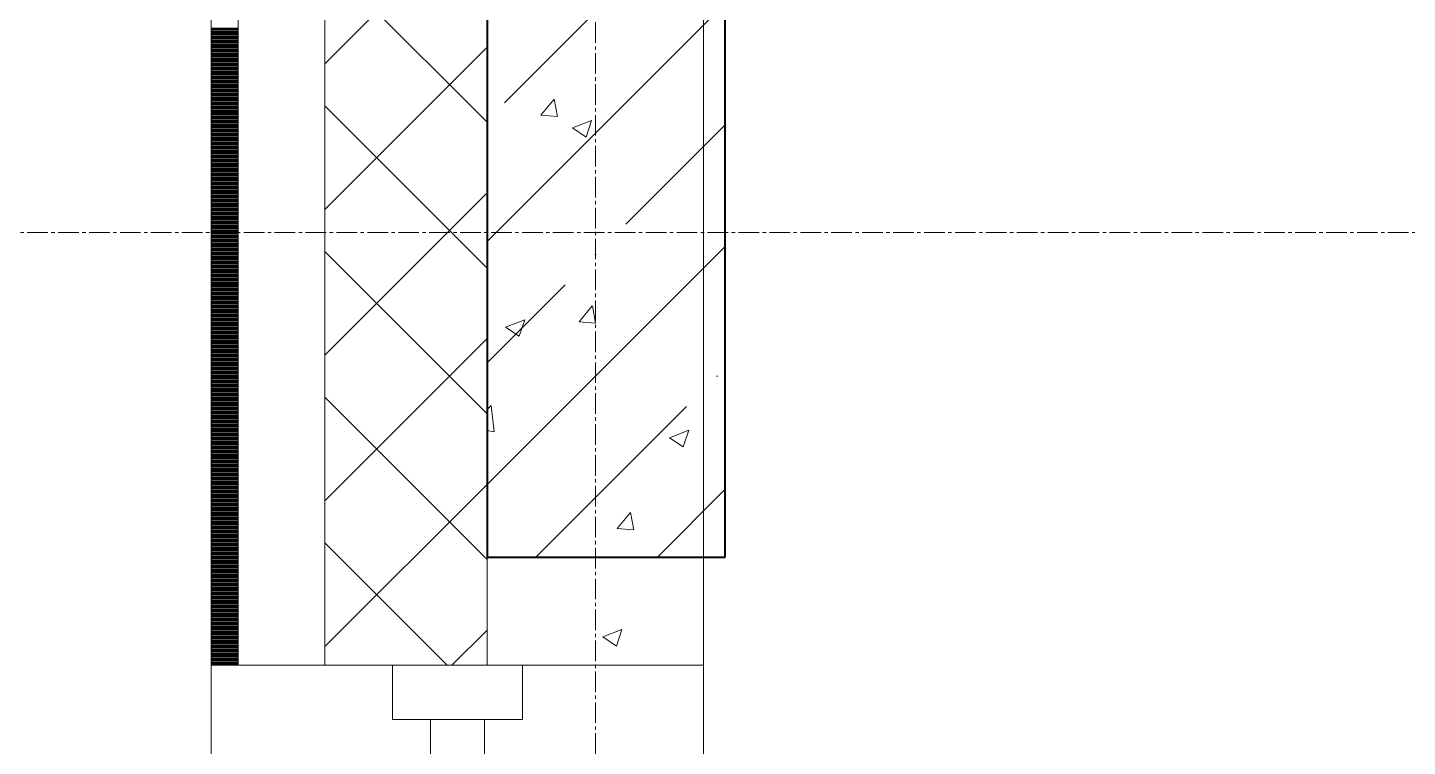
# Model space of a CAD drawing. Header units: millimetres. Extents: x -231292 to 573618, y -153144 to 564035.
# Drawn here: x 8359 to 9634, y -136420 to -135756 of the extents above; entities that cross this region are included whole.
import ezdxf

# ---------------------------------------------------------------- set-up
doc = ezdxf.new("R2010")
doc.units = ezdxf.units.MM
doc.linetypes.add('CENTER2', pattern=[28.575, 19.05, -3.175, 3.175, -3.175])
doc.linetypes.add('HIDDEN2', pattern=[4.7625, 3.175, -1.5875])
doc.layers.get('0').update_dxf_attribs({"color": 250})
for name, color, linetype, lineweight in [('A-Wall_Материал_Газоблок_Контур', 250, 'Continuous', 0), ('АР_Колонны', 250, 'Continuous', 35), ('АР_Окна', 250, 'Continuous', 5), ('АР_Стены ЖБ', 250, 'Continuous', 35), ('АР_Стены ПЕНОблок', 250, 'Continuous', 20), ('АР_Тонкая', 250, 'Continuous', 5), ('АР_Утеплитель', 250, 'Continuous', 0), ('АР_Штриховка', 250, 'Continuous', 0), ('РД_Оси_100', 250, 'Continuous', 0)]:
    doc.layers.add(name, color=color, linetype=linetype, lineweight=lineweight)

# ---------------------------------------------------------------- blocks, each defined once
blk = doc.blocks.new('оси_рен')
at = {"layer": 'РД_Оси_100', "color": 251, "linetype": 'CENTER2', "true_color": 0x636466}
blk.add_line((1195652.916, 135558.25), (1195652.916, 223268.25), dxfattribs=at)
blk.add_lwpolyline([(1225207.916, 148813.25), (1190197.958, 148813.25), (1189697.958, 148663.25)], dxfattribs=at)

msp = doc.modelspace()

# ---------------------------------------------------------------- hatches: boundary and pattern name
at = {"layer": 'АР_Штриховка', "linetype": 'Continuous', "lineweight": 5, "true_color": 0x000000}
h = msp.add_hatch(dxfattribs=at)
h.set_pattern_fill('ANSI35', color=18, scale=25, style=0)
h.set_pattern_definition([(45, (8883.46, -162345.28), (-112.2532, 112.2532), []), (45, (8995.71, -162345.28), (-112.2532, 112.2532), [198.4375, -39.6875, 0, -39.6875])])
h.paths.add_polyline_path([(8783.458, -136245.283), (9003.458, -136245.283), (9003.458, -135045.283), (8783.458, -135045.283)], flags=0)

# ---------------------------------------------------------------- linework, layer by layer
at = {"layer": 'A-Wall_Материал_Газоблок_Контур', "color": 18, "linetype": 'Continuous', "lineweight": 0, "true_color": 0x000000}
for p, q in [((8528.458, -136345.283), (8528.458, -138745.283)), ((8983.458, -138745.283), (8983.458, -136345.283))]:
    msp.add_line(p, q, dxfattribs=at)
at = {"layer": 'АР_Колонны', "color": 18, "linetype": 'HIDDEN2', "lineweight": 25, "true_color": 0x000000}
for p, q in [((8783.458, -136245.283), (8783.458, -135045.283)), ((9003.458, -135045.283), (9003.458, -136245.283)), ((9003.458, -136245.283), (8783.458, -136245.283))]:
    msp.add_line(p, q, dxfattribs=at)
at = {"layer": 'АР_Колонны', "color": 18, "linetype": 'Continuous', "lineweight": 30, "true_color": 0x000000}
for p, q in [((8783.458, -135045.283), (8783.458, -136245.283)), ((9003.458, -136245.283), (9003.458, -135045.283)), ((8783.458, -136245.283), (9003.458, -136245.283))]:
    msp.add_line(p, q, dxfattribs=at)
at = {"layer": 'АР_Окна', "color": 18, "linetype": 'Continuous', "lineweight": 5, "true_color": 0x000000}
for p, q in [((8528.458, -136345.283), (8528.458, -138745.283)), ((8983.458, -136345.283), (8983.458, -138745.283))]:
    msp.add_line(p, q, dxfattribs=at)
for points in [[(8815.958, -136395.283), (8815.958, -136345.283), (8695.958, -136345.283), (8695.958, -136395.283)], [(8730.958, -136395.283), (8780.958, -136395.283), (8780.958, -138695.283), (8730.958, -138695.283)]]:
    msp.add_lwpolyline(points, close=True, dxfattribs=at)
at = {"layer": 'АР_Стены ЖБ', "color": 18, "linetype": 'Continuous', "lineweight": 40, "true_color": 0x000000}
for p, q in [((8783.458, -135045.283), (8783.458, -136245.283)), ((9003.458, -136245.283), (9003.458, -135045.283)), ((8783.458, -136245.283), (9003.458, -136245.283))]:
    msp.add_line(p, q, dxfattribs=at)
at = {"layer": 'АР_Стены ПЕНОблок', "color": 18, "linetype": 'Continuous', "lineweight": 20, "true_color": 0x000000}
for p, q in [((8783.458, -134845.283), (8783.458, -136345.283)), ((8983.458, -136345.283), (8983.458, -134845.283)), ((8783.458, -136345.283), (8983.458, -136345.283))]:
    msp.add_line(p, q, dxfattribs=at)
at = {"layer": 'АР_Тонкая', "color": 18, "linetype": 'Continuous', "lineweight": 5, "true_color": 0x000000}
for p, q in [((8528.458, -134845.283), (8528.458, -136345.283)), ((8553.458, -134845.283), (8553.458, -136345.283)), ((8553.458, -136345.283), (8553.458, -134845.283)), ((8633.458, -136345.283), (8633.458, -134845.283)), ((8528.458, -136345.283), (8553.458, -136345.283)), ((8553.458, -136345.283), (8633.458, -136345.283))]:
    msp.add_line(p, q, dxfattribs=at)
at = {"layer": 'АР_Утеплитель', "color": 18, "linetype": 'Continuous', "lineweight": 0, "true_color": 0x000000}
for p, q in [((8633.458, -134845.283), (8633.458, -136345.283)), ((8783.458, -136345.283), (8783.458, -134845.283)), ((8633.458, -136345.283), (8783.458, -136345.283))]:
    msp.add_line(p, q, dxfattribs=at)
at = {"layer": 'АР_Штриховка', "color": 18, "linetype": 'Continuous', "lineweight": 0, "true_color": 0x000000}
for p, q in [((8633.458, -135789.218), (8783.458, -135639.218)), ((8783.458, -135843.33), (8633.458, -135693.33)), ((8528.458, -135756.283), (8553.458, -135756.283)), ((8528.458, -135757.283), (8553.458, -135757.283)), ((8528.458, -135758.283), (8553.458, -135758.283)), ((8528.458, -135759.283), (8553.458, -135759.283)), ((8528.458, -135760.283), (8553.458, -135760.283)), ((8528.458, -135761.283), (8553.458, -135761.283)), ((8528.458, -135762.283), (8553.458, -135762.283)), ((8528.458, -135763.283), (8553.458, -135763.283)), ((8528.458, -135764.283), (8553.458, -135764.283)), ((8528.458, -135765.283), (8553.458, -135765.283)), ((8528.458, -135766.283), (8553.458, -135766.283)), ((8528.458, -135767.283), (8553.458, -135767.283)), ((8528.458, -135768.283), (8553.458, -135768.283)), ((8528.458, -135769.283), (8553.458, -135769.283)), ((8528.458, -135770.283), (8553.458, -135770.283)), ((8528.458, -135771.283), (8553.458, -135771.283)), ((8528.458, -135772.283), (8553.458, -135772.283)), ((8528.458, -135773.283), (8553.458, -135773.283)), ((8528.458, -135774.283), (8553.458, -135774.283)), ((8528.458, -135775.283), (8553.458, -135775.283)), ((8528.458, -135776.283), (8553.458, -135776.283)), ((8528.458, -135777.283), (8553.458, -135777.283)), ((8528.458, -135778.283), (8553.458, -135778.283)), ((8528.458, -135779.283), (8553.458, -135779.283)), ((8528.458, -135780.283), (8553.458, -135780.283)), ((8528.458, -135781.283), (8553.458, -135781.283)), ((8528.458, -135782.283), (8553.458, -135782.283)), ((8633.458, -135923.922), (8783.458, -135773.922)), ((8528.458, -135783.283), (8553.458, -135783.283)), ((8528.458, -135784.283), (8553.458, -135784.283)), ((8528.458, -135785.283), (8553.458, -135785.283)), ((8528.458, -135786.283), (8553.458, -135786.283)), ((8528.458, -135787.283), (8553.458, -135787.283)), ((8528.458, -135788.283), (8553.458, -135788.283)), ((8528.458, -135789.283), (8553.458, -135789.283)), ((8528.458, -135790.283), (8553.458, -135790.283)), ((8528.458, -135791.283), (8553.458, -135791.283)), ((8528.458, -135792.283), (8553.458, -135792.283)), ((8528.458, -135793.283), (8553.458, -135793.283)), ((8528.458, -135794.283), (8553.458, -135794.283)), ((8528.458, -135795.283), (8553.458, -135795.283)), ((8528.458, -135796.283), (8553.458, -135796.283)), ((8528.458, -135797.283), (8553.458, -135797.283)), ((8528.458, -135798.283), (8553.458, -135798.283)), ((8528.458, -135799.283), (8553.458, -135799.283)), ((8528.458, -135800.283), (8553.458, -135800.283)), ((8528.458, -135801.283), (8553.458, -135801.283)), ((8528.458, -135802.283), (8553.458, -135802.283)), ((8528.458, -135803.283), (8553.458, -135803.283)), ((8528.458, -135804.283), (8553.458, -135804.283)), ((8528.458, -135805.283), (8553.458, -135805.283)), ((8528.458, -135806.283), (8553.458, -135806.283)), ((8528.458, -135807.283), (8553.458, -135807.283)), ((8528.458, -135808.283), (8553.458, -135808.283)), ((8528.458, -135809.283), (8553.458, -135809.283)), ((8528.458, -135810.283), (8553.458, -135810.283)), ((8528.458, -135811.283), (8553.458, -135811.283)), ((8528.458, -135812.283), (8553.458, -135812.283)), ((8528.458, -135813.283), (8553.458, -135813.283)), ((8528.458, -135814.283), (8553.458, -135814.283)), ((8528.458, -135815.283), (8553.458, -135815.283)), ((8528.458, -135816.283), (8553.458, -135816.283)), ((8528.458, -135817.283), (8553.458, -135817.283)), ((8528.458, -135818.283), (8553.458, -135818.283)), ((8528.458, -135819.283), (8553.458, -135819.283)), ((8528.458, -135820.283), (8553.458, -135820.283)), ((8528.458, -135821.283), (8553.458, -135821.283)), ((8528.458, -135822.283), (8553.458, -135822.283)), ((8528.458, -135823.283), (8553.458, -135823.283)), ((8528.458, -135824.283), (8553.458, -135824.283)), ((8528.458, -135825.283), (8553.458, -135825.283)), ((8528.458, -135826.283), (8553.458, -135826.283)), ((8528.458, -135827.283), (8553.458, -135827.283)), ((8528.458, -135828.283), (8553.458, -135828.283)), ((8528.458, -135829.283), (8553.458, -135829.283)), ((8528.458, -135830.283), (8553.458, -135830.283)), ((8528.458, -135831.283), (8553.458, -135831.283)), ((8528.458, -135832.283), (8553.458, -135832.283)), ((8528.458, -135833.283), (8553.458, -135833.283)), ((8783.458, -135978.034), (8633.458, -135828.034)), ((8833.122, -135836.623), (8845.367, -135822.03)), ((8848.367, -135837.94), (8845.43, -135822.018)), ((8528.458, -135834.283), (8553.458, -135834.283)), ((8528.458, -135835.283), (8553.458, -135835.283)), ((8528.458, -135836.283), (8553.458, -135836.283)), ((8528.458, -135837.283), (8553.458, -135837.283)), ((8528.458, -135838.283), (8553.458, -135838.283)), ((8528.458, -135839.283), (8553.458, -135839.283)), ((8528.458, -135840.283), (8553.458, -135840.283)), ((8528.458, -135841.283), (8553.458, -135841.283)), ((8528.458, -135842.283), (8553.458, -135842.283)), ((8528.458, -135843.283), (8553.458, -135843.283)), ((8528.458, -135844.283), (8553.458, -135844.283)), ((8528.458, -135845.283), (8553.458, -135845.283)), ((8528.458, -135846.283), (8553.458, -135846.283)), ((8833.122, -135836.623), (8848.304, -135837.951)), ((8862.212, -135848.444), (8879.997, -135841.617)), ((8874.842, -135856.984), (8879.992, -135841.635)), ((8528.458, -135847.283), (8553.458, -135847.283)), ((8528.458, -135848.283), (8553.458, -135848.283)), ((8528.458, -135849.283), (8553.458, -135849.283)), ((8528.458, -135850.283), (8553.458, -135850.283)), ((8528.458, -135851.283), (8553.458, -135851.283)), ((8528.458, -135852.283), (8553.458, -135852.283)), ((8528.458, -135853.283), (8553.458, -135853.283)), ((8528.458, -135854.283), (8553.458, -135854.283)), ((8528.458, -135855.283), (8553.458, -135855.283)), ((8528.458, -135856.283), (8553.458, -135856.283)), ((8528.458, -135857.283), (8553.458, -135857.283)), ((8528.458, -135858.283), (8553.458, -135858.283)), ((8528.458, -135859.283), (8553.458, -135859.283)), ((8862.205, -135848.461), (8874.839, -135856.983)), ((8528.458, -135860.283), (8553.458, -135860.283)), ((8528.458, -135861.283), (8553.458, -135861.283)), ((8528.458, -135862.283), (8553.458, -135862.283)), ((8528.458, -135863.283), (8553.458, -135863.283)), ((8528.458, -135864.283), (8553.458, -135864.283)), ((8528.458, -135865.283), (8553.458, -135865.283)), ((8528.458, -135866.283), (8553.458, -135866.283)), ((8528.458, -135867.283), (8553.458, -135867.283)), ((8528.458, -135868.283), (8553.458, -135868.283)), ((8528.458, -135869.283), (8553.458, -135869.283)), ((8528.458, -135870.283), (8553.458, -135870.283)), ((8528.458, -135871.283), (8553.458, -135871.283)), ((8528.458, -135872.283), (8553.458, -135872.283)), ((8528.458, -135873.283), (8553.458, -135873.283)), ((8528.458, -135874.283), (8553.458, -135874.283)), ((8528.458, -135875.283), (8553.458, -135875.283)), ((8528.458, -135876.283), (8553.458, -135876.283)), ((8528.458, -135877.283), (8553.458, -135877.283)), ((8528.458, -135878.283), (8553.458, -135878.283)), ((8528.458, -135879.283), (8553.458, -135879.283)), ((8528.458, -135880.283), (8553.458, -135880.283)), ((8528.458, -135881.283), (8553.458, -135881.283)), ((8528.458, -135882.283), (8553.458, -135882.283)), ((8528.458, -135883.283), (8553.458, -135883.283)), ((8528.458, -135884.283), (8553.458, -135884.283)), ((8528.458, -135885.283), (8553.458, -135885.283)), ((8528.458, -135886.283), (8553.458, -135886.283)), ((8528.458, -135887.283), (8553.458, -135887.283)), ((8528.458, -135888.283), (8553.458, -135888.283)), ((8528.458, -135889.283), (8553.458, -135889.283)), ((8528.458, -135890.283), (8553.458, -135890.283)), ((8528.458, -135891.283), (8553.458, -135891.283)), ((8528.458, -135892.283), (8553.458, -135892.283)), ((8528.458, -135893.283), (8553.458, -135893.283)), ((8528.458, -135894.283), (8553.458, -135894.283)), ((8528.458, -135895.283), (8553.458, -135895.283)), ((8528.458, -135896.283), (8553.458, -135896.283)), ((8528.458, -135897.283), (8553.458, -135897.283)), ((8528.458, -135898.283), (8553.458, -135898.283)), ((8528.458, -135899.283), (8553.458, -135899.283)), ((8528.458, -135900.283), (8553.458, -135900.283)), ((8528.458, -135901.283), (8553.458, -135901.283)), ((8528.458, -135902.283), (8553.458, -135902.283)), ((8528.458, -135903.283), (8553.458, -135903.283)), ((8528.458, -135904.283), (8553.458, -135904.283)), ((8528.458, -135905.283), (8553.458, -135905.283)), ((8528.458, -135906.283), (8553.458, -135906.283)), ((8528.458, -135907.283), (8553.458, -135907.283)), ((8528.458, -135908.283), (8553.458, -135908.283)), ((8528.458, -135909.283), (8553.458, -135909.283)), ((8528.458, -135910.283), (8553.458, -135910.283)), ((8633.458, -136058.626), (8783.458, -135908.626)), ((8528.458, -135911.283), (8553.458, -135911.283)), ((8528.458, -135912.283), (8553.458, -135912.283)), ((8528.458, -135913.283), (8553.458, -135913.283)), ((8528.458, -135914.283), (8553.458, -135914.283)), ((8528.458, -135915.283), (8553.458, -135915.283)), ((8528.458, -135916.283), (8553.458, -135916.283)), ((8528.458, -135917.283), (8553.458, -135917.283)), ((8528.458, -135918.283), (8553.458, -135918.283)), ((8528.458, -135919.283), (8553.458, -135919.283)), ((8528.458, -135920.283), (8553.458, -135920.283)), ((8528.458, -135921.283), (8553.458, -135921.283)), ((8528.458, -135922.283), (8553.458, -135922.283)), ((8528.458, -135923.283), (8553.458, -135923.283)), ((8528.458, -135924.283), (8553.458, -135924.283)), ((8528.458, -135925.283), (8553.458, -135925.283)), ((8528.458, -135926.283), (8553.458, -135926.283)), ((8528.458, -135927.283), (8553.458, -135927.283)), ((8528.458, -135928.283), (8553.458, -135928.283)), ((8528.458, -135929.283), (8553.458, -135929.283)), ((8528.458, -135930.283), (8553.458, -135930.283)), ((8528.458, -135931.283), (8553.458, -135931.283)), ((8528.458, -135932.283), (8553.458, -135932.283)), ((8528.458, -135933.283), (8553.458, -135933.283)), ((8528.458, -135934.283), (8553.458, -135934.283)), ((8528.458, -135935.283), (8553.458, -135935.283)), ((8528.458, -135936.283), (8553.458, -135936.283)), ((8528.458, -135937.283), (8553.458, -135937.283)), ((8528.458, -135938.283), (8553.458, -135938.283)), ((8528.458, -135939.283), (8553.458, -135939.283)), ((8528.458, -135940.283), (8553.458, -135940.283)), ((8528.458, -135941.283), (8553.458, -135941.283)), ((8528.458, -135942.283), (8553.458, -135942.283)), ((8528.458, -135943.283), (8553.458, -135943.283)), ((8528.458, -135944.283), (8553.458, -135944.283)), ((8528.458, -135945.283), (8553.458, -135945.283)), ((8528.458, -135946.283), (8553.458, -135946.283)), ((8528.458, -135947.283), (8553.458, -135947.283)), ((8528.458, -135948.283), (8553.458, -135948.283)), ((8528.458, -135949.283), (8553.458, -135949.283)), ((8528.458, -135950.283), (8553.458, -135950.283)), ((8528.458, -135951.283), (8553.458, -135951.283)), ((8528.458, -135952.283), (8553.458, -135952.283)), ((8528.458, -135953.283), (8553.458, -135953.283)), ((8528.458, -135954.283), (8553.458, -135954.283)), ((8528.458, -135955.283), (8553.458, -135955.283)), ((8528.458, -135956.283), (8553.458, -135956.283)), ((8528.458, -135957.283), (8553.458, -135957.283)), ((8528.458, -135958.283), (8553.458, -135958.283)), ((8528.458, -135959.283), (8553.458, -135959.283)), ((8528.458, -135960.283), (8553.458, -135960.283)), ((8528.458, -135961.283), (8553.458, -135961.283)), ((8528.458, -135962.283), (8553.458, -135962.283)), ((8528.458, -135963.283), (8553.458, -135963.283)), ((8528.458, -135964.283), (8553.458, -135964.283)), ((8528.458, -135965.283), (8553.458, -135965.283)), ((8528.458, -135966.283), (8553.458, -135966.283)), ((8528.458, -135967.283), (8553.458, -135967.283)), ((8528.458, -135968.283), (8553.458, -135968.283)), ((8528.458, -135969.283), (8553.458, -135969.283)), ((8528.458, -135970.283), (8553.458, -135970.283)), ((8528.458, -135971.283), (8553.458, -135971.283)), ((8528.458, -135972.283), (8553.458, -135972.283)), ((8528.458, -135973.283), (8553.458, -135973.283)), ((8783.458, -136112.738), (8633.458, -135962.738)), ((8528.458, -135974.283), (8553.458, -135974.283)), ((8528.458, -135975.283), (8553.458, -135975.283)), ((8528.458, -135976.283), (8553.458, -135976.283)), ((8528.458, -135977.283), (8553.458, -135977.283)), ((8528.458, -135978.283), (8553.458, -135978.283)), ((8528.458, -135979.283), (8553.458, -135979.283)), ((8528.458, -135980.283), (8553.458, -135980.283)), ((8528.458, -135981.283), (8553.458, -135981.283)), ((8528.458, -135982.283), (8553.458, -135982.283)), ((8528.458, -135983.283), (8553.458, -135983.283)), ((8528.458, -135984.283), (8553.458, -135984.283)), ((8528.458, -135985.283), (8553.458, -135985.283)), ((8528.458, -135986.283), (8553.458, -135986.283)), ((8528.458, -135987.283), (8553.458, -135987.283)), ((8528.458, -135988.283), (8553.458, -135988.283)), ((8528.458, -135989.283), (8553.458, -135989.283)), ((8528.458, -135990.283), (8553.458, -135990.283)), ((8528.458, -135991.283), (8553.458, -135991.283)), ((8528.458, -135992.283), (8553.458, -135992.283)), ((8528.458, -135993.283), (8553.458, -135993.283)), ((8528.458, -135994.283), (8553.458, -135994.283)), ((8528.458, -135995.283), (8553.458, -135995.283)), ((8528.458, -135996.283), (8553.458, -135996.283)), ((8528.458, -135997.283), (8553.458, -135997.283)), ((8528.458, -135998.283), (8553.458, -135998.283)), ((8528.458, -135999.283), (8553.458, -135999.283)), ((8528.458, -136000.283), (8553.458, -136000.283)), ((8528.458, -136001.283), (8553.458, -136001.283)), ((8528.458, -136002.283), (8553.458, -136002.283)), ((8528.458, -136003.283), (8553.458, -136003.283)), ((8528.458, -136004.283), (8553.458, -136004.283)), ((8528.458, -136005.283), (8553.458, -136005.283)), ((8528.458, -136006.283), (8553.458, -136006.283)), ((8528.458, -136007.283), (8553.458, -136007.283)), ((8528.458, -136008.283), (8553.458, -136008.283)), ((8528.458, -136009.283), (8553.458, -136009.283)), ((8528.458, -136010.283), (8553.458, -136010.283)), ((8528.458, -136011.283), (8553.458, -136011.283)), ((8528.458, -136012.283), (8553.458, -136012.283)), ((8528.458, -136013.283), (8553.458, -136013.283)), ((8528.458, -136014.283), (8553.458, -136014.283)), ((8528.458, -136015.283), (8553.458, -136015.283)), ((8528.458, -136016.283), (8553.458, -136016.283)), ((8528.458, -136017.283), (8553.458, -136017.283)), ((8528.458, -136018.283), (8553.458, -136018.283)), ((8528.458, -136019.283), (8553.458, -136019.283)), ((8528.458, -136020.283), (8553.458, -136020.283)), ((8528.458, -136021.283), (8553.458, -136021.283)), ((8528.458, -136022.283), (8553.458, -136022.283)), ((8528.458, -136023.283), (8553.458, -136023.283)), ((8528.458, -136024.283), (8553.458, -136024.283)), ((8868.365, -136027.68), (8880.61, -136013.087)), ((8883.61, -136028.997), (8880.673, -136013.075)), ((8528.458, -136025.283), (8553.458, -136025.283)), ((8528.458, -136026.283), (8553.458, -136026.283)), ((8528.458, -136027.283), (8553.458, -136027.283)), ((8528.458, -136028.283), (8553.458, -136028.283)), ((8528.458, -136029.283), (8553.458, -136029.283)), ((8528.458, -136030.283), (8553.458, -136030.283)), ((8528.458, -136031.283), (8553.458, -136031.283)), ((8528.458, -136032.283), (8553.458, -136032.283)), ((8528.458, -136033.283), (8553.458, -136033.283)), ((8528.458, -136034.283), (8553.458, -136034.283)), ((8528.458, -136035.283), (8553.458, -136035.283)), ((8528.458, -136036.283), (8553.458, -136036.283)), ((8528.458, -136037.283), (8553.458, -136037.283)), ((8800.403, -136032.649), (8813.037, -136041.171)), ((8800.41, -136032.632), (8818.195, -136025.805)), ((8813.039, -136041.172), (8818.19, -136025.823)), ((8868.365, -136027.68), (8883.547, -136029.008)), ((8528.458, -136038.283), (8553.458, -136038.283)), ((8528.458, -136039.283), (8553.458, -136039.283)), ((8528.458, -136040.283), (8553.458, -136040.283)), ((8528.458, -136041.283), (8553.458, -136041.283)), ((8528.458, -136042.283), (8553.458, -136042.283)), ((8528.458, -136043.283), (8553.458, -136043.283)), ((8528.458, -136044.283), (8553.458, -136044.283)), ((8528.458, -136045.283), (8553.458, -136045.283)), ((8528.458, -136046.283), (8553.458, -136046.283)), ((8528.458, -136047.283), (8553.458, -136047.283)), ((8528.458, -136048.283), (8553.458, -136048.283)), ((8528.458, -136049.283), (8553.458, -136049.283)), ((8528.458, -136050.283), (8553.458, -136050.283)), ((8633.458, -136193.33), (8783.458, -136043.33)), ((8528.458, -136051.283), (8553.458, -136051.283)), ((8528.458, -136052.283), (8553.458, -136052.283)), ((8528.458, -136053.283), (8553.458, -136053.283)), ((8528.458, -136054.283), (8553.458, -136054.283)), ((8528.458, -136055.283), (8553.458, -136055.283)), ((8528.458, -136056.283), (8553.458, -136056.283)), ((8528.458, -136057.283), (8553.458, -136057.283)), ((8528.458, -136058.283), (8553.458, -136058.283)), ((8528.458, -136059.283), (8553.458, -136059.283)), ((8528.458, -136060.283), (8553.458, -136060.283)), ((8528.458, -136061.283), (8553.458, -136061.283)), ((8528.458, -136062.283), (8553.458, -136062.283)), ((8528.458, -136063.283), (8553.458, -136063.283)), ((8528.458, -136064.283), (8553.458, -136064.283)), ((8528.458, -136065.283), (8553.458, -136065.283)), ((8528.458, -136066.283), (8553.458, -136066.283)), ((8528.458, -136067.283), (8553.458, -136067.283)), ((8528.458, -136068.283), (8553.458, -136068.283)), ((8528.458, -136069.283), (8553.458, -136069.283)), ((8528.458, -136070.283), (8553.458, -136070.283)), ((8528.458, -136071.283), (8553.458, -136071.283)), ((8528.458, -136072.283), (8553.458, -136072.283)), ((8528.458, -136073.283), (8553.458, -136073.283)), ((8528.458, -136074.283), (8553.458, -136074.283)), ((8528.458, -136075.283), (8553.458, -136075.283)), ((8528.458, -136076.283), (8553.458, -136076.283)), ((8528.458, -136077.283), (8553.458, -136077.283)), ((8528.458, -136078.283), (8553.458, -136078.283)), ((8528.458, -136079.283), (8553.458, -136079.283)), ((8528.458, -136080.283), (8553.458, -136080.283)), ((8528.458, -136081.283), (8553.458, -136081.283)), ((8528.458, -136082.283), (8553.458, -136082.283)), ((8528.458, -136083.283), (8553.458, -136083.283)), ((8528.458, -136084.283), (8553.458, -136084.283)), ((8528.458, -136085.283), (8553.458, -136085.283)), ((8528.458, -136086.283), (8553.458, -136086.283)), ((8528.458, -136087.283), (8553.458, -136087.283)), ((8528.458, -136088.283), (8553.458, -136088.283)), ((8528.458, -136089.283), (8553.458, -136089.283)), ((8528.458, -136090.283), (8553.458, -136090.283)), ((8528.458, -136091.283), (8553.458, -136091.283)), ((8528.458, -136092.283), (8553.458, -136092.283)), ((8528.458, -136093.283), (8553.458, -136093.283)), ((8528.458, -136094.283), (8553.458, -136094.283)), ((8528.458, -136095.283), (8553.458, -136095.283)), ((8528.458, -136096.283), (8553.458, -136096.283)), ((8528.458, -136097.283), (8553.458, -136097.283)), ((8528.458, -136098.283), (8553.458, -136098.283)), ((8528.458, -136099.283), (8553.458, -136099.283)), ((8528.458, -136100.283), (8553.458, -136100.283)), ((8528.458, -136101.283), (8553.458, -136101.283)), ((8783.458, -136247.441), (8633.458, -136097.441)), ((8528.458, -136102.283), (8553.458, -136102.283)), ((8528.458, -136103.283), (8553.458, -136103.283)), ((8528.458, -136104.283), (8553.458, -136104.283)), ((8528.458, -136105.283), (8553.458, -136105.283)), ((8528.458, -136106.283), (8553.458, -136106.283)), ((8528.458, -136107.283), (8553.458, -136107.283)), ((8528.458, -136108.283), (8553.458, -136108.283)), ((8528.458, -136109.283), (8553.458, -136109.283)), ((8528.458, -136110.283), (8553.458, -136110.283)), ((8528.458, -136111.283), (8553.458, -136111.283)), ((8528.458, -136112.283), (8553.458, -136112.283)), ((8528.458, -136113.283), (8553.458, -136113.283)), ((8528.458, -136114.283), (8553.458, -136114.283)), ((8783.458, -136108.944), (8787.02, -136105.232)), ((8789.842, -136129.352), (8787.036, -136105.23)), ((8528.458, -136115.283), (8553.458, -136115.283)), ((8528.458, -136116.283), (8553.458, -136116.283)), ((8528.458, -136117.283), (8553.458, -136117.283)), ((8528.458, -136118.283), (8553.458, -136118.283)), ((8528.458, -136119.283), (8553.458, -136119.283)), ((8528.458, -136120.283), (8553.458, -136120.283)), ((8528.458, -136121.283), (8553.458, -136121.283)), ((8528.458, -136122.283), (8553.458, -136122.283)), ((8528.458, -136123.283), (8553.458, -136123.283)), ((8528.458, -136124.283), (8553.458, -136124.283)), ((8528.458, -136125.283), (8553.458, -136125.283)), ((8528.458, -136126.283), (8553.458, -136126.283)), ((8528.458, -136127.283), (8553.458, -136127.283)), ((8528.458, -136128.283), (8553.458, -136128.283)), ((8528.458, -136129.283), (8553.458, -136129.283)), ((8528.458, -136130.283), (8553.458, -136130.283)), ((8528.458, -136131.283), (8553.458, -136131.283)), ((8528.458, -136132.283), (8553.458, -136132.283)), ((8528.458, -136133.283), (8553.458, -136133.283)), ((8528.458, -136134.283), (8553.458, -136134.283)), ((8528.458, -136135.283), (8553.458, -136135.283)), ((8528.458, -136136.283), (8553.458, -136136.283)), ((8528.458, -136137.283), (8553.458, -136137.283)), ((8528.458, -136138.283), (8553.458, -136138.283)), ((8528.458, -136139.283), (8553.458, -136139.283)), ((8783.458, -136128.39), (8789.838, -136129.38)), ((8952.017, -136134.914), (8964.651, -136143.437)), ((8952.025, -136134.898), (8969.809, -136128.071)), ((8964.654, -136143.437), (8969.804, -136128.088)), ((8528.458, -136140.283), (8553.458, -136140.283)), ((8528.458, -136141.283), (8553.458, -136141.283)), ((8528.458, -136142.283), (8553.458, -136142.283)), ((8528.458, -136143.283), (8553.458, -136143.283)), ((8528.458, -136144.283), (8553.458, -136144.283)), ((8528.458, -136145.283), (8553.458, -136145.283)), ((8528.458, -136146.283), (8553.458, -136146.283)), ((8528.458, -136147.283), (8553.458, -136147.283)), ((8528.458, -136148.283), (8553.458, -136148.283)), ((8528.458, -136149.283), (8553.458, -136149.283)), ((8528.458, -136150.283), (8553.458, -136150.283)), ((8528.458, -136151.283), (8553.458, -136151.283)), ((8528.458, -136152.283), (8553.458, -136152.283)), ((8528.458, -136153.283), (8553.458, -136153.283)), ((8528.458, -136154.283), (8553.458, -136154.283)), ((8528.458, -136155.283), (8553.458, -136155.283)), ((8528.458, -136156.283), (8553.458, -136156.283)), ((8528.458, -136157.283), (8553.458, -136157.283)), ((8528.458, -136158.283), (8553.458, -136158.283)), ((8528.458, -136159.283), (8553.458, -136159.283)), ((8528.458, -136160.283), (8553.458, -136160.283)), ((8528.458, -136161.283), (8553.458, -136161.283)), ((8528.458, -136162.283), (8553.458, -136162.283)), ((8528.458, -136163.283), (8553.458, -136163.283)), ((8528.458, -136164.283), (8553.458, -136164.283)), ((8528.458, -136165.283), (8553.458, -136165.283)), ((8528.458, -136166.283), (8553.458, -136166.283)), ((8528.458, -136167.283), (8553.458, -136167.283)), ((8528.458, -136168.283), (8553.458, -136168.283)), ((8528.458, -136169.283), (8553.458, -136169.283)), ((8528.458, -136170.283), (8553.458, -136170.283)), ((8528.458, -136171.283), (8553.458, -136171.283)), ((8528.458, -136172.283), (8553.458, -136172.283)), ((8528.458, -136173.283), (8553.458, -136173.283)), ((8528.458, -136174.283), (8553.458, -136174.283)), ((8528.458, -136175.283), (8553.458, -136175.283)), ((8528.458, -136176.283), (8553.458, -136176.283)), ((8528.458, -136177.283), (8553.458, -136177.283)), ((8633.458, -136328.034), (8783.458, -136178.034)), ((8528.458, -136178.283), (8553.458, -136178.283)), ((8528.458, -136179.283), (8553.458, -136179.283)), ((8528.458, -136180.283), (8553.458, -136180.283)), ((8528.458, -136181.283), (8553.458, -136181.283)), ((8528.458, -136182.283), (8553.458, -136182.283)), ((8528.458, -136183.283), (8553.458, -136183.283)), ((8528.458, -136184.283), (8553.458, -136184.283)), ((8528.458, -136185.283), (8553.458, -136185.283)), ((8528.458, -136186.283), (8553.458, -136186.283)), ((8528.458, -136187.283), (8553.458, -136187.283)), ((8528.458, -136188.283), (8553.458, -136188.283)), ((8528.458, -136189.283), (8553.458, -136189.283)), ((8528.458, -136190.283), (8553.458, -136190.283)), ((8528.458, -136191.283), (8553.458, -136191.283)), ((8528.458, -136192.283), (8553.458, -136192.283)), ((8528.458, -136193.283), (8553.458, -136193.283)), ((8528.458, -136194.283), (8553.458, -136194.283)), ((8528.458, -136195.283), (8553.458, -136195.283)), ((8528.458, -136196.283), (8553.458, -136196.283)), ((8528.458, -136197.283), (8553.458, -136197.283)), ((8528.458, -136198.283), (8553.458, -136198.283)), ((8528.458, -136199.283), (8553.458, -136199.283)), ((8528.458, -136200.283), (8553.458, -136200.283)), ((8528.458, -136201.283), (8553.458, -136201.283)), ((8528.458, -136202.283), (8553.458, -136202.283)), ((8528.458, -136203.283), (8553.458, -136203.283)), ((8528.458, -136204.283), (8553.458, -136204.283)), ((8528.458, -136205.283), (8553.458, -136205.283)), ((8528.458, -136206.283), (8553.458, -136206.283)), ((8528.458, -136207.283), (8553.458, -136207.283)), ((8528.458, -136208.283), (8553.458, -136208.283)), ((8528.458, -136209.283), (8553.458, -136209.283)), ((8528.458, -136210.283), (8553.458, -136210.283)), ((8528.458, -136211.283), (8553.458, -136211.283)), ((8528.458, -136212.283), (8553.458, -136212.283)), ((8528.458, -136213.283), (8553.458, -136213.283)), ((8528.458, -136214.283), (8553.458, -136214.283)), ((8528.458, -136215.283), (8553.458, -136215.283)), ((8528.458, -136216.283), (8553.458, -136216.283)), ((8903.609, -136218.737), (8915.854, -136204.144)), ((8918.853, -136220.054), (8915.916, -136204.132)), ((8528.458, -136217.283), (8553.458, -136217.283)), ((8528.458, -136218.283), (8553.458, -136218.283)), ((8528.458, -136219.283), (8553.458, -136219.283)), ((8528.458, -136220.283), (8553.458, -136220.283)), ((8528.458, -136221.283), (8553.458, -136221.283)), ((8528.458, -136222.283), (8553.458, -136222.283)), ((8528.458, -136223.283), (8553.458, -136223.283)), ((8528.458, -136224.283), (8553.458, -136224.283)), ((8528.458, -136225.283), (8553.458, -136225.283)), ((8528.458, -136226.283), (8553.458, -136226.283)), ((8528.458, -136227.283), (8553.458, -136227.283)), ((8528.458, -136228.283), (8553.458, -136228.283)), ((8903.608, -136218.737), (8918.791, -136220.065)), ((8528.458, -136229.283), (8553.458, -136229.283)), ((8528.458, -136230.283), (8553.458, -136230.283)), ((8528.458, -136231.283), (8553.458, -136231.283)), ((8528.458, -136232.283), (8553.458, -136232.283)), ((8528.458, -136233.283), (8553.458, -136233.283)), ((8528.458, -136234.283), (8553.458, -136234.283)), ((8528.458, -136235.283), (8553.458, -136235.283)), ((8528.458, -136236.283), (8553.458, -136236.283)), ((8528.458, -136237.283), (8553.458, -136237.283)), ((8528.458, -136238.283), (8553.458, -136238.283)), ((8528.458, -136239.283), (8553.458, -136239.283)), ((8528.458, -136240.283), (8553.458, -136240.283)), ((8528.458, -136241.283), (8553.458, -136241.283)), ((8746.596, -136345.283), (8633.458, -136232.145)), ((8528.458, -136242.283), (8553.458, -136242.283)), ((8528.458, -136243.283), (8553.458, -136243.283)), ((8528.458, -136244.283), (8553.458, -136244.283)), ((8528.458, -136245.283), (8553.458, -136245.283)), ((8528.458, -136246.283), (8553.458, -136246.283)), ((8528.458, -136247.283), (8553.458, -136247.283)), ((8528.458, -136248.283), (8553.458, -136248.283)), ((8528.458, -136249.283), (8553.458, -136249.283)), ((8528.458, -136250.283), (8553.458, -136250.283)), ((8528.458, -136251.283), (8553.458, -136251.283)), ((8528.458, -136252.283), (8553.458, -136252.283)), ((8528.458, -136253.283), (8553.458, -136253.283)), ((8528.458, -136254.283), (8553.458, -136254.283)), ((8528.458, -136255.283), (8553.458, -136255.283)), ((8528.458, -136256.283), (8553.458, -136256.283)), ((8528.458, -136257.283), (8553.458, -136257.283)), ((8528.458, -136258.283), (8553.458, -136258.283)), ((8528.458, -136259.283), (8553.458, -136259.283)), ((8528.458, -136260.283), (8553.458, -136260.283)), ((8528.458, -136261.283), (8553.458, -136261.283)), ((8528.458, -136262.283), (8553.458, -136262.283)), ((8528.458, -136263.283), (8553.458, -136263.283)), ((8528.458, -136264.283), (8553.458, -136264.283)), ((8528.458, -136265.283), (8553.458, -136265.283)), ((8528.458, -136266.283), (8553.458, -136266.283)), ((8528.458, -136267.283), (8553.458, -136267.283)), ((8528.458, -136268.283), (8553.458, -136268.283)), ((8528.458, -136269.283), (8553.458, -136269.283)), ((8528.458, -136270.283), (8553.458, -136270.283)), ((8528.458, -136271.283), (8553.458, -136271.283)), ((8528.458, -136272.283), (8553.458, -136272.283)), ((8528.458, -136273.283), (8553.458, -136273.283)), ((8528.458, -136274.283), (8553.458, -136274.283)), ((8528.458, -136275.283), (8553.458, -136275.283)), ((8528.458, -136276.283), (8553.458, -136276.283)), ((8528.458, -136277.283), (8553.458, -136277.283)), ((8528.458, -136278.283), (8553.458, -136278.283)), ((8528.458, -136279.283), (8553.458, -136279.283)), ((8528.458, -136280.283), (8553.458, -136280.283)), ((8528.458, -136281.283), (8553.458, -136281.283)), ((8528.458, -136282.283), (8553.458, -136282.283)), ((8528.458, -136283.283), (8553.458, -136283.283)), ((8528.458, -136284.283), (8553.458, -136284.283)), ((8528.458, -136285.283), (8553.458, -136285.283)), ((8528.458, -136286.283), (8553.458, -136286.283)), ((8528.458, -136287.283), (8553.458, -136287.283)), ((8528.458, -136288.283), (8553.458, -136288.283)), ((8528.458, -136289.283), (8553.458, -136289.283)), ((8528.458, -136290.283), (8553.458, -136290.283)), ((8528.458, -136291.283), (8553.458, -136291.283)), ((8528.458, -136292.283), (8553.458, -136292.283)), ((8528.458, -136293.283), (8553.458, -136293.283)), ((8528.458, -136294.283), (8553.458, -136294.283)), ((8528.458, -136295.283), (8553.458, -136295.283)), ((8528.458, -136296.283), (8553.458, -136296.283)), ((8528.458, -136297.283), (8553.458, -136297.283)), ((8528.458, -136298.283), (8553.458, -136298.283)), ((8528.458, -136299.283), (8553.458, -136299.283)), ((8528.458, -136300.283), (8553.458, -136300.283)), ((8528.458, -136301.283), (8553.458, -136301.283)), ((8528.458, -136302.283), (8553.458, -136302.283)), ((8528.458, -136303.283), (8553.458, -136303.283)), ((8528.458, -136304.283), (8553.458, -136304.283)), ((8528.458, -136305.283), (8553.458, -136305.283)), ((8528.458, -136306.283), (8553.458, -136306.283)), ((8528.458, -136307.283), (8553.458, -136307.283)), ((8528.458, -136308.283), (8553.458, -136308.283)), ((8528.458, -136309.283), (8553.458, -136309.283)), ((8528.458, -136310.283), (8553.458, -136310.283)), ((8528.458, -136311.283), (8553.458, -136311.283)), ((8528.458, -136312.283), (8553.458, -136312.283)), ((8528.458, -136313.283), (8553.458, -136313.283)), ((8528.458, -136314.283), (8553.458, -136314.283)), ((8528.458, -136315.283), (8553.458, -136315.283)), ((8528.458, -136316.283), (8553.458, -136316.283)), ((8528.458, -136317.283), (8553.458, -136317.283)), ((8528.458, -136318.283), (8553.458, -136318.283)), ((8750.913, -136345.283), (8783.458, -136312.738)), ((8890.222, -136319.086), (8908.007, -136312.259)), ((8902.852, -136327.625), (8908.002, -136312.276)), ((8528.458, -136319.283), (8553.458, -136319.283)), ((8528.458, -136320.283), (8553.458, -136320.283)), ((8528.458, -136321.283), (8553.458, -136321.283)), ((8528.458, -136322.283), (8553.458, -136322.283)), ((8528.458, -136323.283), (8553.458, -136323.283)), ((8528.458, -136324.283), (8553.458, -136324.283)), ((8528.458, -136325.283), (8553.458, -136325.283)), ((8528.458, -136326.283), (8553.458, -136326.283)), ((8528.458, -136327.283), (8553.458, -136327.283)), ((8528.458, -136328.283), (8553.458, -136328.283)), ((8528.458, -136329.283), (8553.458, -136329.283)), ((8528.458, -136330.283), (8553.458, -136330.283)), ((8890.215, -136319.102), (8902.849, -136327.625)), ((8528.458, -136331.283), (8553.458, -136331.283)), ((8528.458, -136332.283), (8553.458, -136332.283)), ((8528.458, -136333.283), (8553.458, -136333.283)), ((8528.458, -136334.283), (8553.458, -136334.283)), ((8528.458, -136335.283), (8553.458, -136335.283)), ((8528.458, -136336.283), (8553.458, -136336.283)), ((8528.458, -136337.283), (8553.458, -136337.283)), ((8528.458, -136338.283), (8553.458, -136338.283)), ((8528.458, -136339.283), (8553.458, -136339.283)), ((8528.458, -136340.283), (8553.458, -136340.283)), ((8528.458, -136341.283), (8553.458, -136341.283)), ((8528.458, -136342.283), (8553.458, -136342.283)), ((8528.458, -136343.283), (8553.458, -136343.283)), ((8528.458, -136344.283), (8553.458, -136344.283)), ((8528.458, -136345.283), (8553.458, -136345.283))]:
    msp.add_line(p, q, dxfattribs=at)

# ---------------------------------------------------------------- block references
at = {"rotation": 359.999868838025}
msp.add_blockref('оси_рен', (-1186769.82, -284755.728), dxfattribs=at)

doc.saveas('drawing.dxf')
